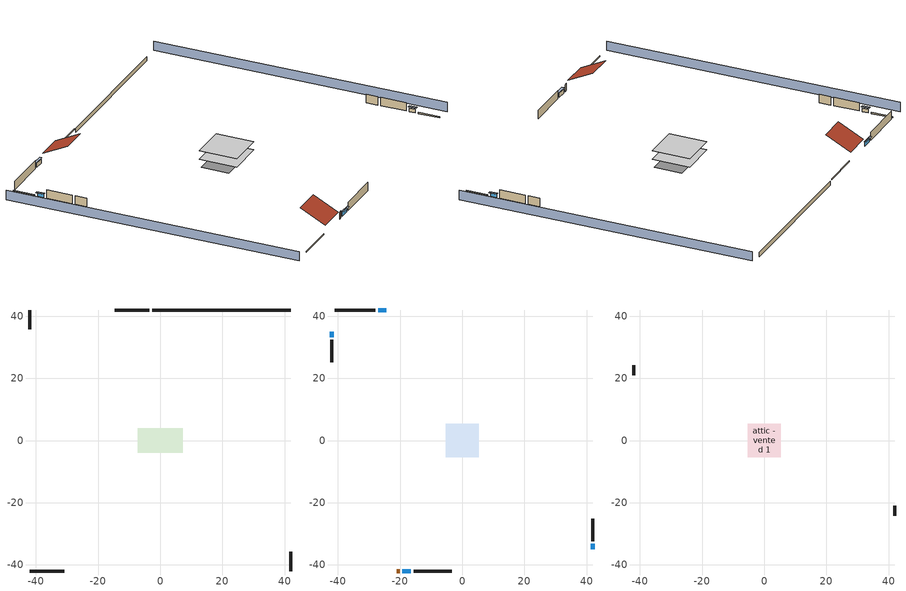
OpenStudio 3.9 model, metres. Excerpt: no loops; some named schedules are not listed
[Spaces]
crawlspace - vented 1
 floor foundation (Slab1 construction): -7.17,-3.98 -7.17,3.98 7.17,3.98 7.17,-3.98 z-0.91
 wall outside (RimJoist1 construction): -3.55,41.97 -14.58,41.97 z0.3:0.61
 wall outside (RimJoist2 construction): 41.97,-41.97 41.97,-35.85 z0.3:0.61
 wall outside (RimJoist3 construction): -41.97,-41.97 -30.94,-41.97 z0.3:0.61
 wall outside (RimJoist4 construction): -41.97,41.97 -41.97,35.85 z0.3:0.61
 wall foundation (FoundationWall1 construction): 41.97,41.97 -2.62,41.97 z-0.91:0.3
conditioned space 1
 floor to crawlspace - vented 1 (Floor1 construction): -5.34,-5.34 -5.34,5.34 5.34,5.34 5.34,-5.34 z0.3
 wall outside (Wall1 construction): -28.01,41.97 -41.04,41.97 z0.3:2.74
 wall outside (Wall2 construction): 41.97,-32.35 41.97,-25.1 z0.3:2.74
 wall outside (Wall3 construction): -15.67,-41.97 -3.4,-41.97 z0.3:2.74
 wall outside (Wall4 construction): -41.97,32.35 -41.97,25.1 z0.3:2.74
 wall outside (AdiabaticWallConstruction): -24.43,41.97 -27.08,41.97 / -19.25,-41.97 -16.6,-41.97 z0.3:1.49; 41.97,-34.92 41.97,-33.28 / -41.97,34.92 -41.97,33.28 z0.3:1.37
 wall outside (AdiabaticWallConstruction 1): -21.1,-41.97 -20.18,-41.97 z0.3:2.34
 window (WindowConstruction): -24.43,41.97 -27.08,41.97 z0.3:1.49
 window (WindowConstruction 1): 41.97,-34.92 41.97,-33.28 z0.3:1.37
 window (WindowConstruction 2): -19.25,-41.97 -16.6,-41.97 z0.3:1.49
 window (WindowConstruction 3): -41.97,34.92 -41.97,33.28 z0.3:1.37
 door (Door): -21.09,-41.97 -20.18,-41.97 z0.3:2.34
attic - vented 1
 floor to conditioned space 1 (Floor2 construction Reversed): -5.34,-5.34 -5.34,5.34 5.34,5.34 5.34,-5.34 z2.74
 wall outside (Wall5 construction): 41.97,-24.17 41.97,-20.92 z0.3:2.74
 wall outside (Wall6 construction): -41.97,24.17 -41.97,20.92 z0.3:2.74
 roof outside (Roof1 construction): -23.5,41.97,2.74 -23.5,34.83,6.31 -15.51,34.83,6.31 -15.51,41.97,2.74
 roof outside (Roof2 construction): -22.02,-41.97,2.74 -22.02,-34.83,6.31 -30.01,-34.83,6.31 -30.01,-41.97,2.74
shading: -46.54,41.97 -46.54,-41.97 / 46.54,-41.97 46.54,41.97 z0:2.74; -27.38,41.97 -24.12,41.97 -24.12,42.58 -27.38,42.58 z1.8; 41.97,-32.97 41.97,-35.22 42.58,-35.22 42.58,-32.97 z1.68; -16.3,-41.97 -19.56,-41.97 -19.56,-42.58 -16.3,-42.58 z1.8; -41.97,32.97 -41.97,35.22 -42.58,35.22 -42.58,32.97 z1.68
[Site]
Portland Intl Arpt_OR: Latitude {deg}=45.59; Longitude {deg}=-122.6; Time Zone {hr}=-8; Elevation {m}=33; Terrain=Suburbs; Keep Site Location Information=Yes
[Site:GroundTemperature:Shallow]
10.2558, 8.96328, 8.85977, 9.47314, 11.9355, 14.3863, 16.5111, 17.8571, 17.9714, 16.8767, 14.8061, 12.4304
[Site:WaterMainsTemperature]
Calculation Method=Schedule; Temperature Schedule=mains temperature schedule
[Building]
Building 1
[Material] Roughness=Rough
Name | Thickness {m} | Conductivity {W/m-K} | Density {kg/m3} | Specific Heat {J/kg-K} | Thermal Absorptance | Solar Absorptance | Visible Absorptance
asphalt or fiberglass shingles | 0.00635 | 0.162714 | 1121.4 | 1465.45 | 0.9 | 0.85 | 0.85
roof rigid ins | 0.00281632 | 0.029427 | 32.04 | 1214.23 | 0.9 | 0.7 | 0.7
osb sheathing 0.5 in. | 0.0127 | 0.115458 | 512.64 | 1214.23 | 0.9 | 0.6 | 0.6
composite shingle siding | 0.00635 | 0.162714 | 1121.4 | 1465.45 | 0.9 | 0.7 | 0.7
osb sheathing 0.5 in. 1 | 0.0127 | 0.115458 | 512.64 | 1214.23 | 0.9 | 0.7 | 0.7
wall stud and cavity | 0.1397 | 0.0909133 | 139.0536 | 1170.24 | 0.9 | 0.7 | 0.7
gypsum board | 0.0127 | 0.160291 | 801 | 837.4 | 0.9 | 0.6 | 0.6
wall stud and cavity 1 | 0.1397 | 0.348479 | 139.0536 | 1170.24 | 0.9 | 0.6 | 0.6
rim joist stud and cavity | 0.0508 | 0.144151 | 50.32683 | 1063.81 | 0.9 | 0.6 | 0.6
floor stud and cavity | 0.1397 | 0.0972396 | 92.3553 | 1139.71 | 0.9 | 0.7 | 0.7
floor rigid ins | 0.051816 | 0.029427 | 32.04 | 1214.23 | 0.9 | 0.7 | 0.7
osb sheathing 0.75 in. | 0.01905 | 0.115458 | 512.64 | 1214.23 | 0.9 | 0.7 | 0.7
floor covering | 0.0127 | 0.0433444 | 54.468 | 1339.84 | 0.9 | 0.6 | 0.6
ceiling loosefill ins | 0.254 | 0.0480833 | 16.02 | 1046.75 | 0.9 | 0.7 | 0.7
ceiling stud and cavity | 0.1397 | 0.104117 | 65.682 | 1177.47 | 0.9 | 0.7 | 0.7
concrete 8.0 in. | 0.2032 | 1.803125 | 2242.8 | 837.4 | 0.9 | 0.7 | 0.7
soil 0.5 in. | 0.0127 | 2.9427 | 1842.3 | 418.7 | 0.9 | 0.7 | 0.7
wood siding; wood siding 1 | 0.0254 | 0.102417 | 544.68 | 1172.36
wall rigid ins | 0.512978 | 0.029427 | 32.04 | 1214.23 | 0.9 | 0.7 | 0.7
wall stud and cavity 2 | 0.0889 | 0.380278 | 52.3479 | 1209.89 | 0.9 | 0.7 | 0.7
door material | 0.04445 | 0.0612267 | 512.64 | 1214.23 | 0.9 | 0.7 | 0.7
wall stud and cavity 3 | 0.0889 | 0.391764 | 83.0341 | 1211.67 | 0.9 | 0.7 | 0.7
furniture material conditioned space 1 | 0.1524 | 0.115458 | 640.8 | 1214.23 | 0.9 | 0.6 | 0.6
[Construction]
Roof1 construction; Roof2 construction: asphalt or fiberglass shingles, roof rigid ins, osb sheathing 0.5 in.
Wall1 construction; Wall2 construction; Wall3 construction; Wall4 construction: composite shingle siding, osb sheathing 0.5 in. 1, wall stud and cavity, gypsum board
Wall5 construction; Wall6 construction: composite shingle siding, osb sheathing 0.5 in. 1, wall stud and cavity 1
RimJoist1 construction; RimJoist2 construction; RimJoist3 construction; RimJoist4 construction: composite shingle siding, rim joist stud and cavity
Floor1 construction: floor stud and cavity, floor rigid ins, osb sheathing 0.75 in., floor covering
Floor2 construction Reversed: gypsum board, ceiling stud and cavity, ceiling loosefill ins
FoundationWall1 construction: concrete 8.0 in.
Slab1 construction: soil 0.5 in.
WindowConstruction; WindowConstruction 1; WindowConstruction 2; WindowConstruction 3: WindowMaterial
AdiabaticWallConstruction: wood siding, wall rigid ins, wall stud and cavity 2, gypsum board
Door: door material
AdiabaticWallConstruction 1: wood siding 1, wall rigid ins, wall stud and cavity 2, gypsum board
PartitionWallConstruction: gypsum board, wall stud and cavity 3, gypsum board
furniture construction conditioned space 1: furniture material conditioned space 1
[WindowMaterial:SimpleGlazingSystem]
WindowMaterial: U-Factor {W/m2-K}=3.1229; Solar Heat Gain Coefficient=0.51
[ThermalZone] Multiplier=1; Use Ideal Air Loads=No
Name | Volume {m3} | Thermostat
conditioned space | 278.185 | conditioned space temperature setpoint
attic - vented | 90.8252
crawlspace - vented | 139.092
[Sizing:Zone] Zone Cooling Design Supply Air Temperature Input Method=SupplyAirTemperature; Zone Cooling Design Supply Air Temperature {C}=14; Zone Cooling Design Supply Air Temperature Difference {deltaC}=11.11; Zone Heating Design Supply Air Temperature Input Method=SupplyAirTemperature; Zone Heating Design Supply Air Temperature {C}=40; Zone Heating Design Supply Air Temperature Difference {deltaC}=11.11; Zone Cooling Design Supply Air Humidity Ratio {kg-H2O/kg-air}=0.0085; Zone Heating Design Supply Air Humidity Ratio {kg-H2O/kg-air}=0.008; Cooling Design Air Flow Method=DesignDay; Heating Design Air Flow Method=DesignDay; Account for Dedicated Outdoor Air System=No; Dedicated Outdoor Air System Control Strategy=NeutralSupplyAir; Dedicated Outdoor Air Low Setpoint Temperature for Design {C}=autosize; Dedicated Outdoor Air High Setpoint Temperature for Design {C}=autosize; Zone Load Sizing Method=Sensible Load Only No Latent Load; Zone Latent Cooling Design Supply Air Humidity Ratio Input Method=HumidityRatioDifference; Zone Cooling Design Supply Air Humidity Ratio Difference {kgWater/kgDryAir}=0.005; Zone Latent Heating Design Supply Air Humidity Ratio Input Method=HumidityRatioDifference; Zone Humidification Design Supply Air Humidity Ratio Difference {kgWater/kgDryAir}=0.005; Sizing Option=Coincident
attic - vented; crawlspace - vented
[Space]
Name | Thermal Zone | Volume {m3}
conditioned space 1 | conditioned space | 278.185
attic - vented 1 | attic - vented | 90.8252
crawlspace - vented 1 | crawlspace - vented | 139.092
[ThermostatSetpoint:DualSetpoint]
conditioned space temperature setpoint: Heating Setpoint Temperature Schedule=heating setpoint; Cooling Setpoint Temperature Schedule=cooling setpoint; Temperature Difference Between Cutout And Setpoint {deltaC}=0
[Foundation:Kiva]
Foundation Kiva 1: Initial Indoor Air Temperature {C}=8.1388; Wall Height Above Grade {m}=0.3048; Wall Depth Below Slab {m}=0.2032
[Foundation:Kiva:Settings]
Soil Conductivity {W/m-K}=2.9427; Soil Density {kg/m3}=1842.3; Soil Specific Heat {J/kg-K}=418.7; Ground Solar Absorptivity=0.9; Ground Thermal Absorptivity=0.9; Ground Surface Roughness {m}=0.03; Far-Field Width {m}=40; Deep-Ground Boundary Condition=ZeroFlux; Deep-Ground Depth {m}=40; Minimum Cell Dimension {m}=0.2; Maximum Cell Growth Coefficient=3; Simulation Timestep=Timestep
[SurfaceProperty:ExposedFoundationPerimeter]
Slab1: Exposed Perimeter Calculation Method=TotalExposedPerimeter; Total Exposed Perimeter {m}=44.59224
[SurfaceProperty:IncidentSolarMultiplier] Incident Solar Multiplier=1; Incident Solar Multiplier Schedule=trans schedule winter=0.85 summer=0.7
Window1; Window2; Window3; Window4
[InternalMass:Definition] Design Level Calculation Method=SurfaceArea
Name | Construction | Surface Area {m2}
partition wall mass | PartitionWallConstruction | 114.085
furniture mass conditioned space 1 | furniture construction conditioned space 1 | 45.63397
[InternalMass] Space or SpaceType=conditioned space 1; Multiplier=1
Name | Internal Mass Definition
partition wall mass | partition wall mass
furniture mass conditioned space 1 | furniture mass conditioned space 1
[EnergyManagementSystem:Sensor]
Name | Output Variable or Output Meter Index Key | Output Variable or Output Meter
water_heater_T_set | water heater setpoint | Schedule Value
out_pb_s |  | Site Outdoor Air Barometric Pressure
out_wt_s |  | Site Outdoor Air Humidity Ratio
site_vw_s |  | Site Wind Speed
cool_season | cooling season schedule | Schedule Value
natural_vent_s | natural vent schedule | Schedule Value
htg_sp_s; htg_sp_s_1 | heating setpoint | Schedule Value
clg_sp_s; clg_sp_s_1 | cooling setpoint | Schedule Value
mech_vent_range_fan_0_sch_s | mech vent range fan 0 schedule | Schedule Value
mech_vent_bath_fan_0_sch_s | mech vent bath fan 0 schedule | Schedule Value
clothes_dryer_exhaust_0_sch_s | clothes_dryer | Schedule Value
htg_load_cond |  | Heating:EnergyTransfer:Zone:CONDITIONED SPACE
clg_load_cond |  | Cooling:EnergyTransfer:Zone:CONDITIONED SPACE
s_conv | Floor1 | Surface Inside Face Convection Heat Gain Energy
s_ig | Floor1 | Surface Inside Face Internal Gains Radiation Heat Gain Energy
s_sol | Floor1 | Surface Inside Face Solar Radiation Heat Gain Energy
s_lgt | Floor1 | Surface Inside Face Lights Radiation Heat Gain Energy
s_surf | Floor1 | Surface Inside Face Net Surface Thermal Radiation Heat Gain Energy
s_conv_1 | Floor2 | Surface Inside Face Convection Heat Gain Energy
s_ig_1 | Floor2 | Surface Inside Face Internal Gains Radiation Heat Gain Energy
s_sol_1 | Floor2 | Surface Inside Face Solar Radiation Heat Gain Energy
s_lgt_1 | Floor2 | Surface Inside Face Lights Radiation Heat Gain Energy
s_surf_1 | Floor2 | Surface Inside Face Net Surface Thermal Radiation Heat Gain Energy
ss_sol | Door1 | Surface Inside Face Solar Radiation Heat Gain Energy
ss_lgt | Door1 | Surface Inside Face Lights Radiation Heat Gain Energy
ss_conv | Door1 | Surface Inside Face Convection Heat Gain Energy
ss_ig | Door1 | Surface Inside Face Internal Gains Radiation Heat Gain Energy
ss_surf | Door1 | Surface Inside Face Net Surface Thermal Radiation Heat Gain Energy
ss_conv_1 | Window1 | Surface Inside Face Convection Heat Gain Energy
ss_ig_1 | Window1 | Surface Inside Face Internal Gains Radiation Heat Gain Energy
ss_surf_1 | Window1 | Surface Inside Face Net Surface Thermal Radiation Heat Gain Energy
ss_trans_in | Window1 | Surface Window Transmitted Solar Radiation Rate
ss_back_out | Window1 | Surface Window Shortwave from Zone Back Out Window Heat Transfer Rate
ss_trans_out | Window1 | Surface Inside Face Initial Transmitted Diffuse Transmitted Out Window Solar Radiation Rate
ss_conv_2 | Window2 | Surface Inside Face Convection Heat Gain Energy
ss_ig_2 | Window2 | Surface Inside Face Internal Gains Radiation Heat Gain Energy
ss_surf_2 | Window2 | Surface Inside Face Net Surface Thermal Radiation Heat Gain Energy
ss_trans_in_1 | Window2 | Surface Window Transmitted Solar Radiation Rate
ss_back_out_1 | Window2 | Surface Window Shortwave from Zone Back Out Window Heat Transfer Rate
ss_trans_out_1 | Window2 | Surface Inside Face Initial Transmitted Diffuse Transmitted Out Window Solar Radiation Rate
ss_conv_3 | Window3 | Surface Inside Face Convection Heat Gain Energy
ss_ig_3 | Window3 | Surface Inside Face Internal Gains Radiation Heat Gain Energy
ss_surf_3 | Window3 | Surface Inside Face Net Surface Thermal Radiation Heat Gain Energy
ss_trans_in_2 | Window3 | Surface Window Transmitted Solar Radiation Rate
ss_back_out_2 | Window3 | Surface Window Shortwave from Zone Back Out Window Heat Transfer Rate
ss_trans_out_2 | Window3 | Surface Inside Face Initial Transmitted Diffuse Transmitted Out Window Solar Radiation Rate
ss_conv_4 | Window4 | Surface Inside Face Convection Heat Gain Energy
ss_ig_4 | Window4 | Surface Inside Face Internal Gains Radiation Heat Gain Energy
ss_surf_4 | Window4 | Surface Inside Face Net Surface Thermal Radiation Heat Gain Energy
ss_trans_in_3 | Window4 | Surface Window Transmitted Solar Radiation Rate
ss_back_out_3 | Window4 | Surface Window Shortwave from Zone Back Out Window Heat Transfer Rate
ss_trans_out_3 | Window4 | Surface Inside Face Initial Transmitted Diffuse Transmitted Out Window Solar Radiation Rate
s_conv_2 | Wall1 | Surface Inside Face Convection Heat Gain Energy
s_ig_2 | Wall1 | Surface Inside Face Internal Gains Radiation Heat Gain Energy
s_sol_2 | Wall1 | Surface Inside Face Solar Radiation Heat Gain Energy
s_lgt_2 | Wall1 | Surface Inside Face Lights Radiation Heat Gain Energy
s_surf_2 | Wall1 | Surface Inside Face Net Surface Thermal Radiation Heat Gain Energy
s_conv_3 | Wall2 | Surface Inside Face Convection Heat Gain Energy
s_ig_3 | Wall2 | Surface Inside Face Internal Gains Radiation Heat Gain Energy
s_sol_3 | Wall2 | Surface Inside Face Solar Radiation Heat Gain Energy
s_lgt_3 | Wall2 | Surface Inside Face Lights Radiation Heat Gain Energy
s_surf_3 | Wall2 | Surface Inside Face Net Surface Thermal Radiation Heat Gain Energy
s_conv_4 | Wall3 | Surface Inside Face Convection Heat Gain Energy
s_ig_4 | Wall3 | Surface Inside Face Internal Gains Radiation Heat Gain Energy
s_sol_4 | Wall3 | Surface Inside Face Solar Radiation Heat Gain Energy
s_lgt_4 | Wall3 | Surface Inside Face Lights Radiation Heat Gain Energy
s_surf_4 | Wall3 | Surface Inside Face Net Surface Thermal Radiation Heat Gain Energy
s_conv_5 | Wall4 | Surface Inside Face Convection Heat Gain Energy
s_ig_5 | Wall4 | Surface Inside Face Internal Gains Radiation Heat Gain Energy
s_sol_5 | Wall4 | Surface Inside Face Solar Radiation Heat Gain Energy
s_lgt_5 | Wall4 | Surface Inside Face Lights Radiation Heat Gain Energy
s_surf_5 | Wall4 | Surface Inside Face Net Surface Thermal Radiation Heat Gain Energy
im_conv | furniture mass conditioned space 1 | Surface Inside Face Convection Heat Gain Energy
im_ig | furniture mass conditioned space 1 | Surface Inside Face Internal Gains Radiation Heat Gain Energy
im_sol | furniture mass conditioned space 1 | Surface Inside Face Solar Radiation Heat Gain Energy
im_lgt | furniture mass conditioned space 1 | Surface Inside Face Lights Radiation Heat Gain Energy
im_surf | furniture mass conditioned space 1 | Surface Inside Face Net Surface Thermal Radiation Heat Gain Energy
im_conv_1 | partition wall mass | Surface Inside Face Convection Heat Gain Energy
im_ig_1 | partition wall mass | Surface Inside Face Internal Gains Radiation Heat Gain Energy
im_sol_1 | partition wall mass | Surface Inside Face Solar Radiation Heat Gain Energy
im_lgt_1 | partition wall mass | Surface Inside Face Lights Radiation Heat Gain Energy
im_surf_1 | partition wall mass | Surface Inside Face Net Surface Thermal Radiation Heat Gain Energy
airflow_gain | infil flow | Infiltration Sensible Heat Gain Energy
airflow_loss | infil flow | Infiltration Sensible Heat Loss Energy
airflow_gain_1 | natural vent flow | Infiltration Sensible Heat Gain Energy
airflow_loss_1 | natural vent flow | Infiltration Sensible Heat Loss Energy
airflow_gain_2 | whole house fan flow | Infiltration Sensible Heat Gain Energy
airflow_loss_2 | whole house fan flow | Infiltration Sensible Heat Loss Energy
mv_conv | mech vent bath fan 0 | Electric Equipment Convective Heating Energy
mv_rad | mech vent bath fan 0 | Electric Equipment Radiant Heating Energy
mv_conv_1 | mech vent house fan | Electric Equipment Convective Heating Energy
mv_rad_1 | mech vent house fan | Electric Equipment Radiant Heating Energy
mv_conv_2 | mech vent house fan cfis | Electric Equipment Convective Heating Energy
mv_rad_2 | mech vent house fan cfis | Electric Equipment Radiant Heating Energy
mv_conv_3 | mech vent range fan 0 | Electric Equipment Convective Heating Energy
mv_rad_3 | mech vent range fan 0 | Electric Equipment Radiant Heating Energy
mv_conv_4 | mech vent house fan latent load | Other Equipment Convective Heating Energy
mv_rad_4 | mech vent house fan latent load | Other Equipment Radiant Heating Energy
mv_conv_5 | mech vent house fan sensible load | Other Equipment Convective Heating Energy
mv_rad_5 | mech vent house fan sensible load | Other Equipment Radiant Heating Energy
ig_lgt_conv | interior lighting | Lights Convective Heating Energy
ig_lgt_rad | interior lighting | Lights Radiant Heating Energy
ig_lgt_vis | interior lighting | Lights Visible Radiation Heating Energy
ig_ee_conv | ceiling fan | Electric Equipment Convective Heating Energy
ig_ee_rad | ceiling fan | Electric Equipment Radiant Heating Energy
ig_ee_conv_1 | clothes dryer | Electric Equipment Convective Heating Energy
ig_ee_rad_1 | clothes dryer | Electric Equipment Radiant Heating Energy
ig_ee_conv_2 | clothes washer | Electric Equipment Convective Heating Energy
ig_ee_rad_2 | clothes washer | Electric Equipment Radiant Heating Energy
ig_ee_conv_3 | cooking range | Electric Equipment Convective Heating Energy
ig_ee_rad_3 | cooking range | Electric Equipment Radiant Heating Energy
ig_ee_conv_4 | dishwasher | Electric Equipment Convective Heating Energy
ig_ee_rad_4 | dishwasher | Electric Equipment Radiant Heating Energy
ig_ee_conv_5 | fridge | Electric Equipment Convective Heating Energy
ig_ee_rad_5 | fridge | Electric Equipment Radiant Heating Energy
ig_ee_conv_6 | misc plug loads | Electric Equipment Convective Heating Energy
ig_ee_rad_6 | misc plug loads | Electric Equipment Radiant Heating Energy
ig_ee_conv_7 | misc tv | Electric Equipment Convective Heating Energy
ig_ee_rad_7 | misc tv | Electric Equipment Radiant Heating Energy
ig_ee_conv_8 | whole house fan | Electric Equipment Convective Heating Energy
ig_ee_rad_8 | whole house fan | Electric Equipment Radiant Heating Energy
ig_oe_conv | clothes dryer 1 | Other Equipment Convective Heating Energy
ig_oe_rad | clothes dryer 1 | Other Equipment Radiant Heating Energy
ig_oe_conv_1 | cooking range 1 | Other Equipment Convective Heating Energy
ig_oe_rad_1 | cooking range 1 | Other Equipment Radiant Heating Energy
ig_oe_conv_2 | general water use latent | Other Equipment Convective Heating Energy
ig_oe_rad_2 | general water use latent | Other Equipment Radiant Heating Energy
ig_oe_conv_3 | general water use sensible | Other Equipment Convective Heating Energy
ig_oe_rad_3 | general water use sensible | Other Equipment Radiant Heating Energy
ig_oe_conv_4 | water heater energy adjustment1 | Other Equipment Convective Heating Energy
ig_oe_rad_4 | water heater energy adjustment1 | Other Equipment Radiant Heating Energy
ig_oe_conv_5 | water heater lat | Other Equipment Convective Heating Energy
ig_oe_rad_5 | water heater lat | Other Equipment Radiant Heating Energy
ig_oe_conv_6 | water heater sens | Other Equipment Convective Heating Energy
ig_oe_rad_6 | water heater sens | Other Equipment Radiant Heating Energy
ig_ppl_conv | occupants | People Convective Heating Energy
ig_ppl_rad | occupants | People Radiant Heating Energy
[EnergyManagementSystem:Program]
unit_heater_supply_fan_disaggregate_program: Set unit_heater_supply_fan_primary_htg = 0; If unit_heater_htg_coil_s > 0; Set unit_heater_supply_fan_primary_htg = unit_heater_supply_fan_s; EndIf
water_heater_InletAir: Set water_heater_Tamb_act = water_heater_amb_temp; Set water_heater_RHamb_act = 0; Set water_heater_RHamb_act = water_heater_RHamb_act + (water_heater_amb_rh / 100) / 1; Set water_heater_sens_act = (0 - water_heater_sens_cool - (water_heater_tl + water_heater_fan_pwr)) / 1; Set water_heater_lat_act = (0 - water_heater_lat_cool) / 1
[ElectricEquipment:Definition] Design Level Calculation Method=EquipmentLevel
Name | Design Level {W} | Fraction Latent | Fraction Radiant | Fraction Lost
ceiling fan | 18.2861 | 0 | 0.558 | 0
clothes washer | 263.02 | 0.03 | 0.162 | 0.7
clothes dryer | 2485.72 | 0.015 | 0.081 | 0.85
dishwasher | 431.877 | 0.3 | 0.18 | 0.4
fridge | 51.9007 | 0 | 0.6 | 0
cooking range | 134.803 | 0.16 | 0.384 | 0.2
misc tv | 724.754 | 0 | 0.6 | 0
misc plug loads | 581.993 | 0.021 | 0.558 | 0.049
whole house fan; mech vent house fan | 0 | 0 | 0 | 1
mech vent house fan cfis | 0 | 0 | 0 | 0
mech vent range fan 0; mech vent bath fan 0 | 30 | 0 | 0 | 1
[ElectricEquipment] Space or SpaceType=conditioned space 1
Name | Electric Equipment Definition | Schedule
ceiling fan | ceiling fan | ceiling_fan
clothes washer | clothes washer | clothes_washer
clothes dryer | clothes dryer | clothes_dryer
dishwasher | dishwasher | dishwasher
fridge | fridge | fridge schedule
cooking range | cooking range | cooking_range
misc tv | misc tv | plug_loads_tv
misc plug loads | misc plug loads | plug_loads_other
whole house fan | whole house fan | Always On Discrete
mech vent house fan | mech vent house fan | mech vent house fan schedule
mech vent house fan cfis | mech vent house fan cfis | mech vent house fan cfis schedule
mech vent range fan 0 | mech vent range fan 0 | mech vent range fan 0 schedule
mech vent bath fan 0 | mech vent bath fan 0 | mech vent bath fan 0 schedule
[OtherEquipment:Definition] Design Level Calculation Method=EquipmentLevel
Name | Design Level {W} | Fraction Latent | Fraction Radiant | Fraction Lost
water heater sens; mech vent house fan sensible load | 0 | 0 | 0 | 0
water heater lat; mech vent house fan latent load | 0 | 1 | 0 | 0
water heater energy adjustment1 | 0.01 | 0 | 0 | 1
clothes dryer 2 | 0 | 0.015 | 0.081 | 0.85
cooking range 2 | 3950.7 | 0.16 | 0.384 | 0.2
general water use sensible | -43.4886 | 0 | 0.6 | 0
general water use latent | 44.1266 | 1 | 0 | 0
[OtherEquipment] Space or SpaceType=conditioned space 1
Name | Other Equipment Definition | Schedule | Fuel Type
water heater sens | water heater sens | Always On Discrete
water heater lat | water heater lat | Always On Discrete
water heater energy adjustment1 | water heater energy adjustment1 | Always On Discrete | Electricity
clothes dryer 1 | clothes dryer 2 | clothes_dryer | Electricity
cooking range 1 | cooking range 2 | cooking_range | NaturalGas
general water use sensible | general water use sensible | general water use schedule
general water use latent | general water use latent | general water use schedule
mech vent house fan sensible load | mech vent house fan sensible load | Always On Discrete
mech vent house fan latent load | mech vent house fan latent load | Always On Discrete
[WaterUse:Equipment:Definition]
Name | Peak Flow Rate {m3/s}
clothes washer | 2.75027e-06
dishwasher | 8.2577e-06
[Lights:Definition]
interior lighting: Design Level Calculation Method=LightingLevel; Lighting Level {W}=233.339; Fraction Radiant=0.6; Fraction Visible=0.2; Return Air Fraction=0
[Lights]
interior lighting: Lights Definition=interior lighting; Space or SpaceType=conditioned space 1; Schedule=lighting_interior; Fraction Replaceable=1
[Exterior:Lights:Definition]
exterior lighting: Design Level {W}=9.28603
[Exterior:Lights]
exterior lighting: Exterior Lights Definition=exterior lighting; Schedule=exterior lighting schedule
[People:Definition]
occupants: Number of People Calculation Method=People; Number of People {people}=2; Fraction Radiant=0.314171; Sensible Heat Fraction=0.56303; Carbon Dioxide Generation Rate {m3/s-W}=0; Enable ASHRAE 55 Comfort Warnings=No; Mean Radiant Temperature Calculation Type=EnclosureAveraged
[People]
occupants: People Definition=occupants; Space or SpaceType=conditioned space 1; Number of People Schedule=occupants; Activity Level Schedule=occupants activity schedule; Multiplier=1
[SpaceInfiltration:DesignFlowRate] Schedule=Always On Discrete
Name | Space or SpaceType | Design Flow Rate Calculation Method | Design Flow Rate {m3/s} | Air Changes per Hour {1/hr} | Constant Term Coefficient | Temperature Term Coefficient | Velocity Term Coefficient | Velocity Squared Term Coefficient
natural vent flow; whole house fan flow; infil flow | conditioned space 1 | Flow/Space | 0
infil crawlspace - vented 1 | crawlspace - vented 1 | AirChanges/Hour |  | 2.6013 | 1 | 0 | 0 | 0
[ZoneMixing]
whole house fan mix: Zone or Space=attic - vented; Schedule=Always On Continuous; Design Flow Rate Calculation Method=Flow/Zone; Design Flow Rate {m3/s}=0; Source Zone or Space=conditioned space
[SpaceInfiltration:EffectiveLeakageArea]
infil attic - vented 1: Space or SpaceType=attic - vented 1; Schedule=Always On Discrete; Effective Air Leakage Area {cm2}=3802.45; Stack Coefficient=0.000166082; Wind Coefficient=3.54531e-05
